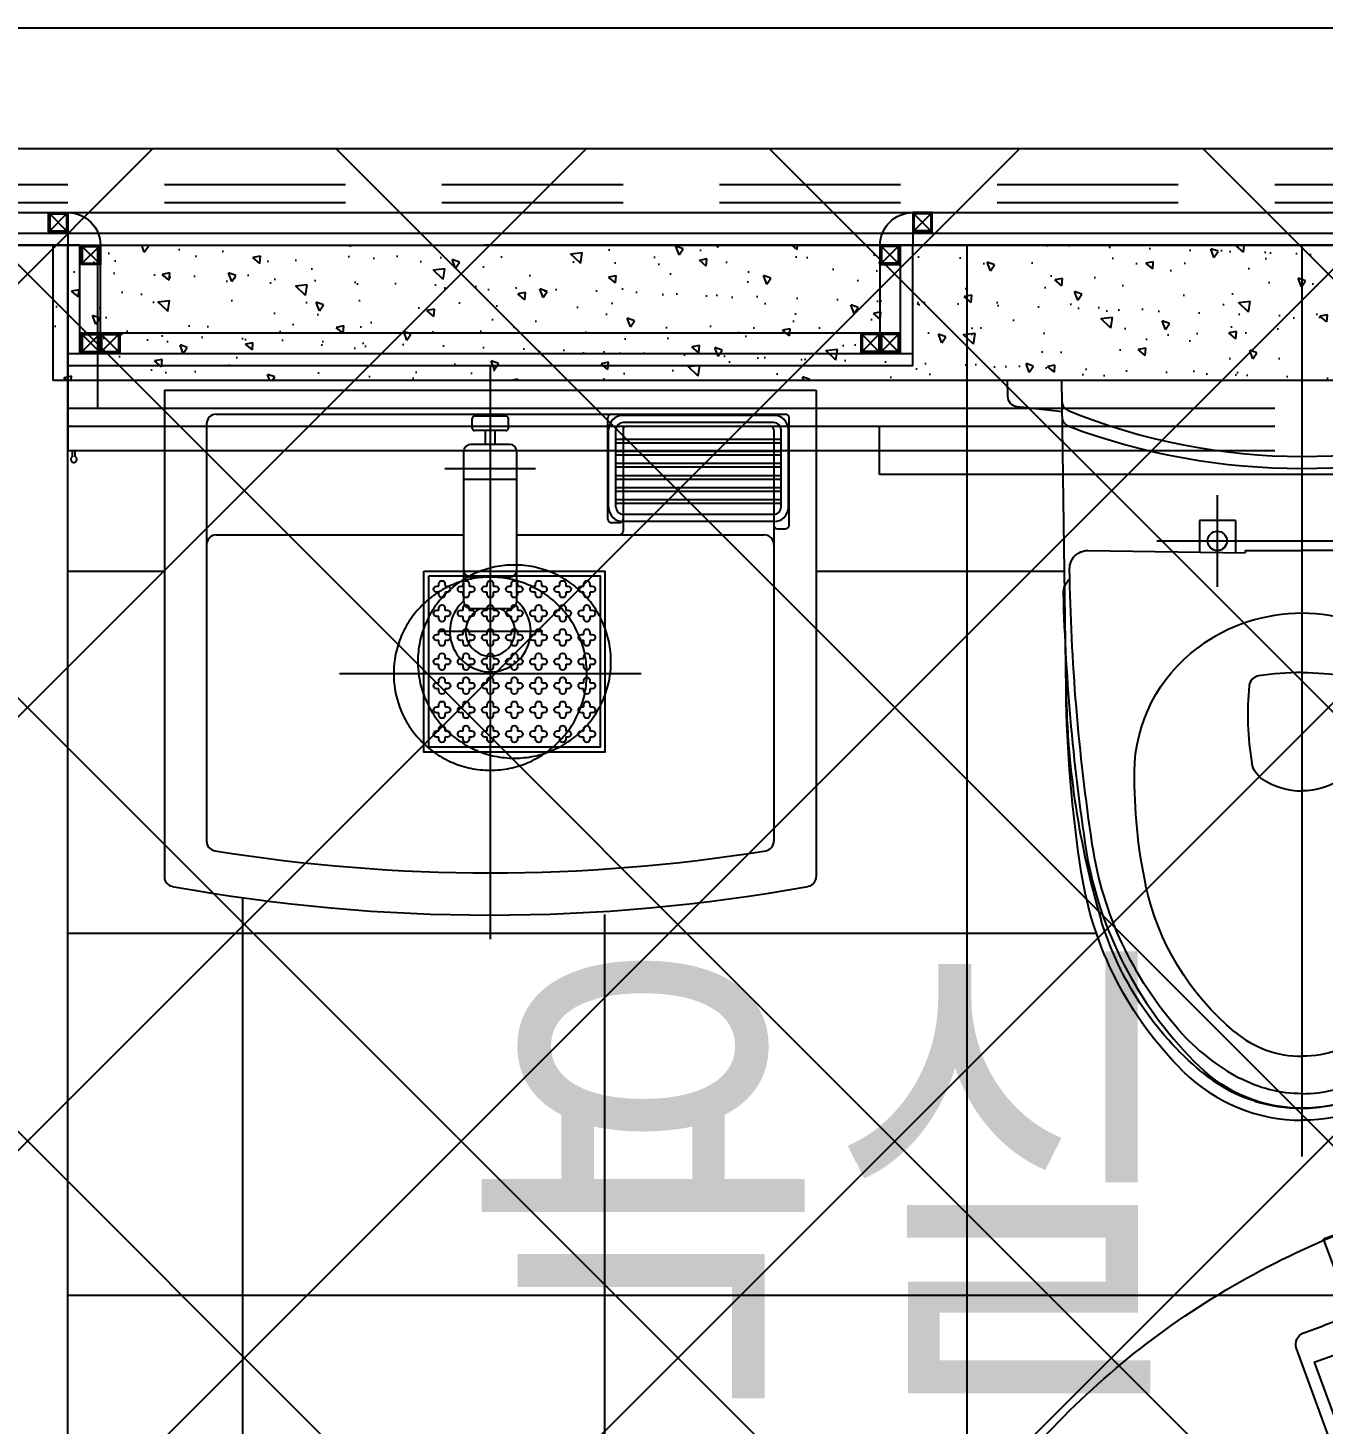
# Model space of a CAD drawing. Header units: millimetres. Extents: x 840000 to 1054178, y 0 to 59400.
# Drawn here: x 893404 to 894477, y 33514 to 34671 of the extents above; entities that cross this region are included whole.
import ezdxf
from ezdxf.enums import TextEntityAlignment as Align
from ezdxf.lldxf.tags import DXFTag
from ezdxf.xclip import XClip

# ---------------------------------------------------------------- set-up
doc = ezdxf.new("R2010")
doc.units = ezdxf.units.MM
doc.header["$LTSCALE"] = 100
doc.header["$XCLIPFRAME"] = 0
for name, pattern in [('X - 단위세대 확장형$0$CEN', [62, 60, -1, 0, -1]), ('X - 단위세대 확장형$0$HID', [1.5, 1, -0.5]), ('X - 단위세대 확장형$0$HIDDEN2', [4.7625, 3.175, -1.5875]), ('X - 단위세대 확장형$0$X-55$0$CEN', [65, 60, -2, 1, -2]), ('X - 단위세대 확장형$0$X-55$0$CENTER', [50.8, 31.75, -6.35, 6.35, -6.35]), ('X - 단위세대 확장형$0$X-55$0$HIDDEN2', [4.7625, 3.175, -1.5875]), ('X - 단위세대 확장형$0$X-84$0$CEN', [65, 60, -2, 1, -2]), ('X - 단위세대 확장형$0$X-84$0$HID', [2.3, 1.5, -0.8])]:
    doc.linetypes.add(name, pattern=pattern)
for name, color, linetype in [('AA-XXXX-TEXT', 3, 'Continuous'), ('SYM', 7, 'Continuous'), ('X - 단위세대 확장형$0$0 TILE LINE & HATCH', 8, 'Continuous'), ('X - 단위세대 확장형$0$A-Drain', 8, 'Continuous'), ('X - 단위세대 확장형$0$A-ETC', 7, 'Continuous'), ('X - 단위세대 확장형$0$A-FIN', 8, 'Continuous'), ('X - 단위세대 확장형$0$A-HAT', 253, 'Continuous'), ('X - 단위세대 확장형$0$A-TILE', 253, 'Continuous'), ('X - 단위세대 확장형$0$AA-SSXM-STRS', 4, 'Continuous'), ('X - 단위세대 확장형$0$AA-WAXM-CONC', 2, 'Continuous'), ('X - 단위세대 확장형$0$AA-XXXX-CNTL', 1, 'X - 단위세대 확장형$0$CEN'), ('X - 단위세대 확장형$0$AA-XXXX-PAT1', 9, 'Continuous'), ('X - 단위세대 확장형$0$iP-FUR-BATH', 124, 'Continuous'), ('X - 단위세대 확장형$0$S-ELE', 4, 'Continuous'), ('X - 단위세대 확장형$0$S-HAT', 19, 'Continuous'), ('X - 단위세대 확장형$0$TILE LINE & HATCH', 252, 'Continuous'), ('X - 단위세대 확장형$0$TOIL', 4, 'Continuous'), ('X - 단위세대 확장형$0$UBR WALL', 4, 'Continuous'), ('X - 단위세대 확장형$0$UBR-TILE LINE & HATCH', 252, 'Continuous'), ('X - 단위세대 확장형$0$UBR내부자재', 6, 'Continuous'), ('X - 단위세대 확장형$0$X-55$0$AA-XXXX-PAT2', 1, 'Continuous')]:
    doc.layers.add(name, color=color, linetype=linetype)
doc.layers.add('X - 단위세대 확장형$0$A-door', color=4, linetype='Continuous', lineweight=25)
doc.layers.add('X - 단위세대 확장형$0$A-MC', color=171, linetype='Continuous', plot=False)
doc.styles.add('HAUD01', font='Dotum.ttf')
tags = doc.linetypes.add('X - 단위세대 확장형$0$X-55$0$DASHDOT', pattern=[70, 31, -13, 13, -13]).pattern_tags.tags
tags[10:11] = [DXFTag(74, 4), DXFTag(75, 0), DXFTag(340, '0'), DXFTag(46, 0.0), DXFTag(50, 0.0), DXFTag(44, 0.0), DXFTag(45, 0.0)]
tags[8:9] = [DXFTag(74, 4), DXFTag(75, 0), DXFTag(340, '0'), DXFTag(46, 0.0), DXFTag(50, 0.0), DXFTag(44, 0.0), DXFTag(45, 0.0)]
tags[6:7] = [DXFTag(74, 4), DXFTag(75, 0), DXFTag(340, '0'), DXFTag(46, 0.0), DXFTag(50, 0.0), DXFTag(44, 0.0), DXFTag(45, 0.0)]
tags[4:5] = [DXFTag(74, 4), DXFTag(75, 0), DXFTag(340, '0'), DXFTag(46, 0.0), DXFTag(50, 0.0), DXFTag(44, 0.0), DXFTag(45, 0.0)]

# ---------------------------------------------------------------- blocks, each defined once
blk = doc.blocks.new('X - 단위세대 확장형$0$X-55$0$A$C226A4EFB')
at = {"layer": 'X - 단위세대 확장형$0$X-55$0$AA-XXXX-PAT2', "ltscale": 5}
h = blk.add_hatch(dxfattribs=at)
h.set_pattern_fill('AR-CONC', color=256, scale=0.1, angle=90)
h.set_pattern_definition([(140, (-25606.683, 638.014), (1.5939086, 18.218467), [1.905, -20.955]), (85, (-25606.683, 638.014), (-19.105685, -3.524342), [1.524, -16.764058]), (190.451445, (-25606.55, 639.533), (-17.511775, 14.694125), [1.619001, -17.809024]), (136.1842, (-25611.763, 638.014), (4.204233, 27.107904), [2.8575, -31.4325]), (186.63556, (-25611.413, 640.273), (-24.742612, 23.740413), [2.428502, -26.71356]), (81.18415, (-25611.763, 638.014), (-24.742612, 23.740413), [2.285997, -25.145973]), (111, (-25610.493, 640.554), (10.22652, 15.161439), [1.905, -20.955]), (56, (-25610.493, 640.554), (-18.418797, 6.180203), [1.524, -16.764]), (161.451445, (-25609.64, 641.818), (-8.192277, 21.341642), [1.619001, -17.808994]), (127.5, (-25606.683, 638.0145), (-8.4555039, 0.3088603), [0, -16.5608, 0, -17.018, 0, -16.8275]), (97.5, (-25606.683, 638.0145), (-10.0180575, 6.6819663), [0, -9.7028, 0, -16.1798, 0, -6.4135]), (57.5, (-25606.683, 632.35), (0.5728744, 13.5590595), [0, -6.35, 0, -19.812, 0, -26.289]), (47.5, (-25606.683, 629.81), (-2.542649, 14.812918), [0, -8.255, 0, -13.1572, 0, -18.669])])
h.paths.add_polyline_path([(730.9, 1370.6), (690.9, 1370.8), (690.9, 680.8), (730.9, 680.6)])
at = {"layer": 'X - 단위세대 확장형$0$A-door'}
for p, q in [((690.9, 1372.7), (690.9, 1400.7)), ((690.9, 1400.7), (701.9, 1400.7)), ((701.9, 1400.7), (701.9, 1382.7)), ((730.9, 1400.7), (741.9, 1400.7)), ((730.9, 1384.7), (730.9, 1400.7)), ((741.9, 1400.7), (741.9, 1372.7)), ((809.9, 1372.7), (809.9, 1400.7)), ((809.9, 1400.7), (820.9, 1400.7)), ((820.9, 1400.7), (820.9, 1365.2)), ((701.9, 1382.7), (728.9, 1382.7)), ((690.9, 1372.7), (690.9, 678.7)), ((728.9, 1370.7), (692.9, 1370.7)), ((730.9, 1359.2), (730.9, 1368.7)), ((743.9, 1370.7), (807.9, 1370.7)), ((820.9, 1365.6), (820.9, 686.3)), ((730.9, 1364), (730.9, 687.5)), ((800.9, 1358.7), (731.4, 1358.7)), ((818, 1361.7), (800.9, 1358.7)), ((132.1, 971.8), (126.1, 955.6)), ((228, 947.3), (144.9, 977.8)), ((156.4, 963.1), (150.4, 946.7)), ((156.4, 963.1), (224.6, 938)), ((54, 955.3), (41.8, 922.1)), ((698.2, 716.9), (54, 955.3)), ((120.1, 939.3), (126.1, 955.6)), ((144.4, 930.4), (150.4, 946.7)), ((224.6, 938), (228, 947.3)), ((686, 683.7), (41.8, 922.1)), ((96.6, 875.1), (102.6, 891.7)), ((120.8, 866.2), (126.9, 882.8)), ((96.6, 875.1), (90.5, 858.6)), ((120.8, 866.2), (115.3, 851.2)), ((180.1, 816.9), (97, 847.4)), ((115.3, 851.2), (183.5, 826.1)), ((183.5, 826.1), (180.1, 816.9)), ((686, 683.7), (698.2, 716.9)), ((730.9, 692.2), (730.9, 682.7)), ((800.9, 692.7), (731.4, 692.7)), ((818, 689.7), (800.9, 692.7)), ((820.9, 650.7), (820.9, 686.3)), ((690.9, 678.7), (690.9, 650.7)), ((741.9, 650.7), (741.9, 678.7)), ((743.9, 680.7), (807.9, 680.7)), ((809.9, 678.7), (809.9, 650.7)), ((701.9, 650.7), (701.9, 666.7)), ((701.9, 661.7), (701.9, 650.7)), ((703.9, 668.7), (728.9, 668.7)), ((730.9, 666.7), (730.9, 650.7)), ((690.9, 650.7), (701.9, 650.7)), ((730.9, 650.7), (741.9, 650.7)), ((809.9, 650.7), (820.9, 650.7))]:
    blk.add_line(p, q, dxfattribs=at)
for points in [[(106.9, 935.9), (107.9, 938.5, -0.414214), (114.3, 941.4), (132.3, 934.8), (150.2, 928.2, -0.414214), (153.2, 921.8), (152.2, 919.2)], [(140, 886), (139.6, 884.8, -0.363045), (132.7, 880.6), (114.8, 887.2), (96.8, 893.8, -0.363045), (94.3, 901.5), (94.7, 902.6)]]:
    blk.add_lwpolyline(points, format="xyb", dxfattribs=at)
blk.add_lwpolyline([(692.9, 680.7), (728.9, 680.7)], dxfattribs=at)
blk.add_circle((686, 683.7), 5.03, dxfattribs=at)
for centre, radius, start, end in [((703.9, 1384.7), 2, 180, 270), ((728.9, 1384.7), 2, 270, 0), ((692.9, 1372.7), 2, 180, 270), ((728.9, 1368.7), 2, 0, 90), ((743.9, 1372.7), 2, 180, 270), ((807.9, 1372.7), 2, 270, 0), ((817.4, 1365.2), 3.5, 280, 0), ((731.4, 1359.2), 0.5, 180, 270), ((141.5, 968.4), 10, 69.8225, 159.8225), ((100.5, 856.8), 10, 159.8225, 249.8225), ((728.9, 682.7), 2, 270, 0), ((731.4, 692.2), 0.5, 90, 180), ((817.4, 686.3), 3.5, 0, 80), ((692.9, 678.7), 2, 90, 180), ((743.9, 678.7), 2, 90, 180), ((807.9, 678.7), 2, 0, 90), ((703.9, 666.7), 2, 90, 180), ((728.9, 666.7), 2, 0, 90)]:
    blk.add_arc(centre, radius, start, end, dxfattribs=at)
at = {"layer": 'X - 단위세대 확장형$0$A-door', "color": 1, "linetype": 'X - 단위세대 확장형$0$X-55$0$CENTER', "ltscale": 4}
blk.add_arc((685.4, 685.4), 685.4, 89.532, 159.8115, dxfattribs=at)
blk = doc.blocks.new('X - 단위세대 확장형$0$A$C49536B45')
at = {"layer": 'X - 단위세대 확장형$0$A-Drain', "color": 252, "linetype": 'X - 단위세대 확장형$0$X-55$0$HIDDEN2', "ltscale": 10}
for p, q in [((0, 125), (0, -125)), ((-125, 0), (125, 0))]:
    blk.add_line(p, q, dxfattribs=at)
blk.add_circle((0, 0), 80, dxfattribs=at)
blk = doc.blocks.new('X - 단위세대 확장형$0$X-55$0$L-206D')
at = {"layer": 'X - 단위세대 확장형$0$TOIL', "color": 1, "linetype": 'X - 단위세대 확장형$0$X-55$0$DASHDOT'}
for p, q in [((5314.4, 17756), (5314.4, 17281)), ((5276.9, 17671), (5351.9, 17671)), ((5357.9, 17536), (5270.9, 17536))]:
    blk.add_line(p, q, dxfattribs=at)
at = {"layer": 'X - 단위세대 확장형$0$TOIL', "linetype": 'Continuous'}
for p, q in [((5044.4, 17736), (5044.4, 17332.7)), ((5044.4, 17736), (5584.4, 17736)), ((5584.4, 17736), (5584.4, 17332.7)), ((5087.4, 17716), (5558.9, 17716)), ((5327.4, 17714.4), (5301.4, 17714.4)), ((5411.9, 17629), (5411.9, 17713)), ((5549.4, 17715), (5424.4, 17715)), ((5561.9, 17624), (5561.9, 17713)), ((5079.4, 17708), (5079.4, 17608)), ((5327.4, 17702.4), (5301.4, 17702.4)), ((5310.4, 17691), (5310.4, 17702.4)), ((5318.4, 17691), (5318.4, 17702.4)), ((5412.4, 17639), (5412.4, 17703)), ((5418.4, 17639), (5418.4, 17703)), ((5549.4, 17709), (5424.4, 17709)), ((5424.4, 17703), (5424.4, 17619)), ((5427.4, 17706), (5546.4, 17706)), ((5549.4, 17703), (5549.4, 17608)), ((5555.4, 17639), (5555.4, 17703)), ((5561.4, 17639), (5561.4, 17703)), ((5330.4, 17691), (5298.4, 17691)), ((5292.4, 17587), (5292.4, 17685)), ((5336.4, 17587), (5336.4, 17685)), ((5336.4, 17661.8), (5292.4, 17661.8)), ((5549.4, 17633), (5424.4, 17633)), ((5421.4, 17626), (5414.9, 17626)), ((5549.4, 17627), (5424.4, 17627)), ((5552.4, 17621), (5558.9, 17621)), ((5079.4, 17608), (5079.4, 17362.2)), ((5087.4, 17616), (5292.4, 17616)), ((5336.4, 17616), (5541.4, 17616)), ((5549.4, 17608), (5549.4, 17362.2)), ((5292.4, 17560.8), (5292.4, 17587)), ((5336.4, 17560.8), (5336.4, 17587)), ((5330.4, 17581), (5298.4, 17581)), ((5330.4, 17554.8), (5298.4, 17554.8))]:
    blk.add_line(p, q, dxfattribs=at)
at = {"layer": 'X - 단위세대 확장형$0$TOIL', "color": 130, "linetype": 'Continuous'}
for p, q in [((5555.4, 17695), (5418.4, 17695)), ((5555.4, 17692), (5418.4, 17692)), ((5555.4, 17685), (5418.4, 17685)), ((5555.4, 17682), (5418.4, 17682)), ((5555.4, 17675), (5418.4, 17675)), ((5555.4, 17672), (5418.4, 17672)), ((5555.4, 17665), (5418.4, 17665)), ((5555.4, 17662), (5418.4, 17662)), ((5555.4, 17655), (5418.4, 17655)), ((5555.4, 17652), (5418.4, 17652)), ((5555.4, 17645), (5418.4, 17645)), ((5555.4, 17642), (5418.4, 17642))]:
    blk.add_line(p, q, dxfattribs=at)
at = {"layer": 'X - 단위세대 확장형$0$TOIL', "linetype": 'Continuous'}
for centre, radius, start, end in [((5087.4, 17708), 8, 90, 180), ((5301.4, 17712.4), 2, 90, 180), ((5327.4, 17712.4), 2, 0, 90), ((5414.9, 17713), 3, 90, 180), ((5424.4, 17703), 12, 90, 180), ((5549.4, 17703), 12, 0, 90), ((5558.9, 17713), 3, 0, 90), ((5301.4, 17704.4), 2, 180, 270), ((5327.4, 17704.4), 2, 270, 0), ((5424.4, 17703), 6, 90, 180), ((5427.4, 17703), 3, 90, 179.998), ((5546.4, 17703), 3, 0, 90), ((5549.4, 17703), 6, 0, 90), ((5298.4, 17685), 6, 90, 180), ((5330.4, 17685), 6, 0, 90), ((5414.9, 17629), 3, 180.002, 270), ((5424.4, 17639), 12, 180, 270), ((5424.4, 17639), 6, 180, 270), ((5421.4, 17629), 3, 270, 0), ((5549.4, 17639), 6, 270, 0), ((5549.4, 17639), 12, 270, 0), ((5421.4, 17619), 3, 270, 0), ((5552.4, 17624), 3, 180, 270), ((5558.9, 17624), 3, 270, 0), ((5087.4, 17608), 8, 90, 180), ((5541.4, 17608), 8, 0, 90), ((5298.4, 17587), 6, 180, 270), ((5330.4, 17587), 6, 270, 0), ((5314.4, 17536), 33.5, 131.0499, 48.95), ((5298.4, 17560.8), 6, 180, 270), ((5330.4, 17560.8), 6, 270, 0), ((5314.4, 17536), 20.5, 113.7896, 66.2104), ((5087.4, 17362.2), 8, 180, 260.85), ((5541.4, 17362.2), 8, 279.15, 0), ((5314.4, 18771.5), 1435.5, 260.85, 279.15), ((5052.4, 17332.7), 8, 180, 259.68), ((5576.4, 17332.7), 8, 280.32, 0), ((5314.4, 18771.5), 1470.5, 259.68, 280.32)]:
    blk.add_arc(centre, radius, start, end, dxfattribs=at)
for points in [[(5299.4, 17704.4), (5299.4, 17708.4), (5299.4, 17712.4)], [(5329.4, 17704.4), (5329.4, 17708.4), (5329.4, 17712.4)]]:
    blk.add_open_spline(points, degree=2, dxfattribs=at)
at = {"xscale": -1}
blk.add_blockref('X - 단위세대 확장형$0$A$C49536B45', (5314.4, 17501), dxfattribs=at)
blk = doc.blocks.new('X - 단위세대 확장형$0$X-55$0$계림_C-482-T')
at = {"layer": 'X - 단위세대 확장형$0$TOIL', "linetype": 'Continuous'}
for p, q in [((368.6, 195.5), (28.1, 200)), ((20, -192), (20, 192)), ((253, 177.3), (255, 47)), ((228, 85), (228, 55)), ((228, 85), (254.4, 85)), ((228, 55), (254.9, 55)), ((253, 47), (255, 47)), ((253, 47), (253, 0)), ((253, -47), (253, 0)), ((228, -55), (228, -85)), ((228, -55), (254.9, -55)), ((253, -47), (255, -47)), ((253, -177.3), (255, -47)), ((228, -85), (254.4, -85)), ((0, -214), (0, -146.3)), ((4, -150), (0, -150)), ((0, -210), (0, -150)), ((18, -164), (18, -196)), ((20, -169.7), (18, -169.7)), ((20, -190.2), (18, -190.2)), ((368.6, -195.5), (28.1, -200)), ((82, -199.3), (87, -236.3)), ((138, -198.5), (134, -235.7)), ((4, -210), (0, -210)), ((125.1, -243.7), (96.1, -244.1))]:
    blk.add_line(p, q, dxfattribs=at)
at = {"layer": 'X - 단위세대 확장형$0$TOIL', "color": 1, "linetype": 'X - 단위세대 확장형$0$X-55$0$CEN'}
for p, q in [((245, -120.2), (245, 119.8)), ((207, 69.8), (283, 69.8)), ((0, 0), (755, 0)), ((207, -70.2), (283, -70.2)), ((-30, -180), (50, -180))]:
    blk.add_line(p, q, dxfattribs=at)
at = {"layer": 'X - 단위세대 확장형$0$TOIL', "color": 8, "flags": 128}
for points in [[(368.6, 195.5, -0.069276), (559.4, 166.3)], [(508.6, 177.5, -0.153281), (680.3, 85.2)], [(559.4, 166.3, -0.146734), (684.9, 83.2)], [(436.1, 138.9, -0.057005), (529.9, 129.6)], [(529.9, 129.6, -0.167296), (651.9, 55.7)], [(684.9, 83.2, -0.175371), (715, 0)], [(651.9, 55.7, -0.175371), (672, 0)], [(354.1, 0, -0.037774), (356.9, 36.1)], [(354.1, 0, -0.037774), (356.9, 36.1)], [(356.9, 36.1, -0.340717), (364.8, 43.7)], [(364.8, 43.7, -0.070312), (429.2, 41.5)], [(442.4, 32.7, -0.145176), (452.1, 0)], [(442.4, 32.7, -0.145176), (452.1, 0)], [(715, 0, -0.195798), (680.3, -85.2)], [(442.4, -32.7, -0.207813), (429.2, -41.5)], [(651.9, -55.7, -0.167296), (529.9, -129.6)], [(436.1, -138.9, -0.233552), (333.6, -86.4)], [(684.9, -83.2, -0.146734), (559.4, -166.3)], [(508.6, -177.5, -0.032318), (288.4, -197.6)]]:
    blk.add_lwpolyline(points, format="xyb", dxfattribs=at)
at = {"layer": 'X - 단위세대 확장형$0$TOIL', "linetype": 'Continuous', "flags": 128}
for points in [[(650.4, 101.9, -0.089429), (690, 51.8)], [(684.5, 98.4, -0.197475), (725, 0)], [(703, 0, -0.12324), (690, -51.8)], [(650.4, -101.9, -0.144538), (496.5, -173.7)], [(684.5, -98.4, -0.160769), (519.2, -182.9)], [(4, -150, -0.414214), (18, -164)], [(268.2, -192.5, -0.418484), (253, -177.5)], [(496.5, -173.7, -0.033715), (268.2, -192.5)], [(519.2, -182.9, -0.034955), (368.6, -195.5)], [(150.1, -193.3, -0.309301), (142.7, -198.5)], [(288.4, -197.6, -0.225843), (276.6, -192.4)], [(134, -235.7, -0.379025), (125.1, -243.7)]]:
    blk.add_lwpolyline(points, format="xyb", dxfattribs=at)
at = {"layer": 'X - 단위세대 확장형$0$TOIL', "flags": 128}
blk.add_lwpolyline([(137, -193.7, -0.301225), (129.7, -198.6)], format="xyb", dxfattribs=at)
at = {"layer": 'X - 단위세대 확장형$0$TOIL', "linetype": 'Continuous'}
for centre in [(245, 69.8), (245, -70.2)]:
    blk.add_circle(centre, 8, dxfattribs=at)
for centre, radius, start, end in [((28, 192), 8, 90, 180), ((142.6, 190.5), 8, 20.4909, 89.2385), ((288, 182.6), 15, 88.4964, 139.4017), ((-367.1, 0), 552.1, 339.5091, 20.4909), ((268, 177.5), 15, 89.1659, 180), ((243.5, -1507.3), 1700, 81.4419, 89.1659), ((354.2, -884.5), 1080, 81.2159, 89.2985), ((451.8, -122.9), 300, 48.5441, 81.4419), ((473.9, -109.8), 296.2, 44.6829, 81.2159), ((593, 0), 110, 0, 28.1029), ((585, 0), 140, 315.3171, 0), ((531.3, 33), 180, 311.4559, 331.8971), ((4, -196), 14, 270, 360), ((28, -192), 8, 180, 270.7615), ((95.9, -235.1), 9, 187.7283, 270.76)]:
    blk.add_arc(centre, radius, start, end, dxfattribs=at)
at = {"layer": 'X - 단위세대 확장형$0$TOIL'}
for centre, radius, start, end in [((129.6, 190.6), 8, 22.1841, 89.2385), ((-337.9, 0), 512.9, 337.8159, 22.1841)]:
    blk.add_arc(centre, radius, start, end, dxfattribs=at)
at = {"layer": 'X - 단위세대 확장형$0$TOIL', "color": 8}
for centre, radius, start, end in [((243.5, -1513.8), 1712, 81.0921, 88.4964), ((438, 8.9), 130, 90.8275, 143.411), ((450, 0), 145, 143.411, 216.589), ((593, 0), 122, 0, 44.3131), ((425.7, 21.8), 20, 33.0409, 79.9998), ((587, -1), 128, 342.6326, 18.0424), ((392.1, 0), 60, 326.9591, 0.0001), ((585, 0), 87, 320.2125, 0), ((585, 0), 130, 320.2125, 0), ((594.1, 0), 240, 180, 188.653), ((365.8, -34.8), 9, 188.653, 263.9124), ((389.2, 185), 230, 263.9124, 280.0002), ((447.4, 142.1), 325.5, 280.8287, 315.6869), ((442.1, 276), 415, 269.1725, 282.2229), ((359.3, 504.5), 700, 270.7618, 286.6131)]:
    blk.add_arc(centre, radius, start, end, dxfattribs=at)
blk = doc.blocks.new('X - 단위세대 확장형$0$A$Ca2bdc012')
at = {"layer": 'X - 단위세대 확장형$0$iP-FUR-BATH'}
h = blk.add_hatch(dxfattribs=at)
h.set_pattern_fill('AR-CONC', color=8, scale=10, angle=90.0107)
h.set_pattern_definition([(140.010725, (144533.43, -40894.27), (6.261787, 71.727192), [7.5, -82.5]), (85.010725, (144533.43, -40894.27), (-75.216615, -13.889213), [6, -66]), (190.46217, (144533.95, -40888.294), (-68.954827, 57.83798), [6.37402, -70.11421]), (136.194925, (144513.43, -40894.275), (16.53195, 106.72723), [11.25, -123.75]), (186.64636, (144514.81, -40885.38), (-97.429354, 93.44796), [9.561034, -105.171376]), (81.19489, (144513.43, -40894.28), (-97.42935, 93.44796), [9, -99]), (111.010725, (144518.43, -40884.275), (40.250715, 59.69824), [7.5, -82.5]), (56.010725, (144518.43, -40884.275), (-72.519558, 24.31796), [6, -66]), (161.46217, (144521.78, -40879.3), (-32.268842, 84.0162), [6.37402, -70.11421]), (127.510725, (144533.43, -40894.272), (-33.2896124, 1.2097543), [0, -65.2, 0, -67, 0, -66.25]), (97.510725, (144533.43, -40894.27), (-39.446095, 26.2995706), [0, -38.2, 0, -63.7, 0, -25.25]), (57.510725, (144533.435, -40916.572), (2.245495, 53.382665), [0, -25, 0, -78, 0, -103.5]), (47.510725, (144533.437, -40926.57), (-10.021414, 58.316742), [0, -32.5, 0, -51.8, 0, -73.5])])
h.paths.add_polyline_path([(1357, 0), (1357, 112), (0, 112), (0, 0)])
at = {"layer": 'X - 단위세대 확장형$0$UBR WALL'}
blk.add_lwpolyline([(0, 0), (0, 112), (1357, 112), (1357, 0)], close=True, dxfattribs=at)
blk = doc.blocks.new('X - 단위세대 확장형$0$A$Ce1c72916')
at = {"layer": 'X - 단위세대 확장형$0$0 TILE LINE & HATCH'}
for p, q in [((126, 731), (126, 717)), ((26, 704), (26, 690)), ((99, 704), (99, 690)), ((26, 688), (26, 674)), ((26, 44), (26, 58)), ((26, 28), (26, 42)), ((99, 28), (99, 42)), ((126, 1), (126, 15))]:
    blk.add_line(p, q, dxfattribs=at)
at = {"layer": 'X - 단위세대 확장형$0$0 TILE LINE & HATCH', "elevation": 0}
for points in [[(127, 716), (111, 716), (111, 732), (127, 732)], [(27, 689), (11, 689), (11, 705), (27, 705)], [(100, 689), (84, 689), (84, 705), (100, 705)], [(27, 673), (11, 673), (11, 689), (27, 689)], [(27, 59), (11, 59), (11, 43), (27, 43)], [(27, 43), (11, 43), (11, 27), (27, 27)], [(100, 43), (84, 43), (84, 27), (100, 27)], [(127, 16), (111, 16), (111, 0), (127, 0)]]:
    blk.add_lwpolyline(points, close=True, dxfattribs=at)
for points in [[(112, 731), (112, 717), (126, 731), (112, 731), (126, 717), (112, 717)], [(0, 716), (0, 16)], [(0, 716), (100, 716)], [(10, 716), (10, 16)], [(10, 706), (100, 706)], [(127, 716), (100, 716), (100, 689)], [(100, 706), (100, 716)], [(12, 704), (12, 690), (26, 704), (12, 704), (26, 690), (12, 690)], [(85, 704), (85, 690), (99, 704), (85, 704), (99, 690), (85, 690)], [(12, 688), (12, 674), (26, 688), (12, 688), (26, 674), (12, 674)], [(27, 689), (27, 29.5)], [(27, 689), (100, 689)], [(12, 44), (12, 58), (26, 44), (12, 44), (26, 58), (12, 58)], [(12, 28), (12, 42), (26, 28), (12, 28), (26, 42), (12, 42)], [(27, 43), (100, 43)], [(85, 28), (85, 42), (99, 28), (85, 28), (99, 42), (85, 42)], [(127, 16), (100, 16), (100, 43)], [(10, 26), (100, 26)], [(100, 26), (100, 16)], [(0, 16), (100, 16)], [(112, 1), (112, 15), (126, 1), (112, 1), (126, 15), (112, 15)]]:
    blk.add_lwpolyline(points, dxfattribs=at)
at = {"layer": 'X - 단위세대 확장형$0$0 TILE LINE & HATCH'}
for centre, start, end in [((100, 716), 270, 0), ((100, 16), 0, 90)]:
    blk.add_arc(centre, 27, start, end, dxfattribs=at)
blk = doc.blocks.new('X - 단위세대 확장형$0$A$C702334c2')
at = {"layer": 'X - 단위세대 확장형$0$UBR내부자재', "color": 8, "linetype": 'X - 단위세대 확장형$0$HID', "ltscale": 10}
for points in [[(0, 50), (1345, 50), (1345, 200), (0, 200), (0, 50)], [(25, 65), (25, 200)], [(1320, 65), (1320, 200)], [(0, 65), (0, 30), (1345, 30), (1345, 10), (672.5, 10), (672.5, 50)], [(0, 65), (1345, 65)], [(4, 24.8), (4, 30)], [(6, 24.8), (6, 30)], [(1339, 4.8), (1339, 10)], [(1341, 4.8), (1341, 10)]]:
    blk.add_lwpolyline(points, dxfattribs=at)
for centre in [(5, 22.5), (1340, 2.5)]:
    blk.add_arc(centre, 2.5, 113.5782, 66.4218, dxfattribs=at)
blk = doc.blocks.new('X - 단위세대 확장형$0$육가')
at = {"layer": 'X - 단위세대 확장형$0$AA-XXXX-PAT1'}
for points in [[(858.3, 222.5), (1008.3, 222.5), (1008.3, 372.5), (858.3, 372.5)], [(862.3, 226.5), (1004.3, 226.5), (1004.3, 368.5), (862.3, 368.5)]]:
    blk.add_lwpolyline(points, close=True, dxfattribs=at)
for points in [[(868.8, 355), (870.3, 355, -0.414214), (870.8, 354.5), (870.8, 353, 1), (875.8, 353), (875.8, 354.5, -0.414214), (876.3, 355), (877.8, 355, 1), (877.8, 360), (876.3, 360, -0.414214), (875.8, 360.5), (875.8, 362, 1), (870.8, 362), (870.8, 360.5, -0.414214), (870.3, 360), (868.8, 360, 1)], [(888.8, 355), (890.3, 355, -0.414214), (890.8, 354.5), (890.8, 353, 1), (895.8, 353), (895.8, 354.5, -0.414214), (896.3, 355), (897.8, 355, 1), (897.8, 360), (896.3, 360, -0.414214), (895.8, 360.5), (895.8, 362, 1), (890.8, 362), (890.8, 360.5, -0.414214), (890.3, 360), (888.8, 360, 1)], [(908.8, 355), (910.3, 355, -0.414214), (910.8, 354.5), (910.8, 353, 1), (915.8, 353), (915.8, 354.5, -0.414214), (916.3, 355), (917.8, 355, 1), (917.8, 360), (916.3, 360, -0.414214), (915.8, 360.5), (915.8, 362, 1), (910.8, 362), (910.8, 360.5, -0.414214), (910.3, 360), (908.8, 360, 1)], [(928.8, 355), (930.3, 355, -0.414214), (930.8, 354.5), (930.8, 353, 1), (935.8, 353), (935.8, 354.5, -0.414214), (936.3, 355), (937.8, 355, 1), (937.8, 360), (936.3, 360, -0.414214), (935.8, 360.5), (935.8, 362, 1), (930.8, 362), (930.8, 360.5, -0.414214), (930.3, 360), (928.8, 360, 1)], [(948.8, 355), (950.3, 355, -0.414214), (950.8, 354.5), (950.8, 353, 1), (955.8, 353), (955.8, 354.5, -0.414214), (956.3, 355), (957.8, 355, 1), (957.8, 360), (956.3, 360, -0.414214), (955.8, 360.5), (955.8, 362, 1), (950.8, 362), (950.8, 360.5, -0.414214), (950.3, 360), (948.8, 360, 1)], [(968.8, 355), (970.3, 355, -0.414214), (970.8, 354.5), (970.8, 353, 1), (975.8, 353), (975.8, 354.5, -0.414214), (976.3, 355), (977.8, 355, 1), (977.8, 360), (976.3, 360, -0.414214), (975.8, 360.5), (975.8, 362, 1), (970.8, 362), (970.8, 360.5, -0.414214), (970.3, 360), (968.8, 360, 1)], [(988.8, 355), (990.3, 355, -0.414214), (990.8, 354.5), (990.8, 353, 1), (995.8, 353), (995.8, 354.5, -0.414214), (996.3, 355), (997.8, 355, 1), (997.8, 360), (996.3, 360, -0.414214), (995.8, 360.5), (995.8, 362, 1), (990.8, 362), (990.8, 360.5, -0.414214), (990.3, 360), (988.8, 360, 1)], [(868.8, 335), (870.3, 335, -0.414214), (870.8, 334.5), (870.8, 333, 1), (875.8, 333), (875.8, 334.5, -0.414214), (876.3, 335), (877.8, 335, 1), (877.8, 340), (876.3, 340, -0.414214), (875.8, 340.5), (875.8, 342, 1), (870.8, 342), (870.8, 340.5, -0.414214), (870.3, 340), (868.8, 340, 1)], [(888.8, 335), (890.3, 335, -0.414214), (890.8, 334.5), (890.8, 333, 1), (895.8, 333), (895.8, 334.5, -0.414214), (896.3, 335), (897.8, 335, 1), (897.8, 340), (896.3, 340, -0.414214), (895.8, 340.5), (895.8, 342, 1), (890.8, 342), (890.8, 340.5, -0.414214), (890.3, 340), (888.8, 340, 1)], [(908.8, 335), (910.3, 335, -0.414214), (910.8, 334.5), (910.8, 333, 1), (915.8, 333), (915.8, 334.5, -0.414214), (916.3, 335), (917.8, 335, 1), (917.8, 340), (916.3, 340, -0.414214), (915.8, 340.5), (915.8, 342, 1), (910.8, 342), (910.8, 340.5, -0.414214), (910.3, 340), (908.8, 340, 1)], [(928.8, 335), (930.3, 335, -0.414214), (930.8, 334.5), (930.8, 333, 1), (935.8, 333), (935.8, 334.5, -0.414214), (936.3, 335), (937.8, 335, 1), (937.8, 340), (936.3, 340, -0.414214), (935.8, 340.5), (935.8, 342, 1), (930.8, 342), (930.8, 340.5, -0.414214), (930.3, 340), (928.8, 340, 1)], [(948.8, 335), (950.3, 335, -0.414214), (950.8, 334.5), (950.8, 333, 1), (955.8, 333), (955.8, 334.5, -0.414214), (956.3, 335), (957.8, 335, 1), (957.8, 340), (956.3, 340, -0.414214), (955.8, 340.5), (955.8, 342, 1), (950.8, 342), (950.8, 340.5, -0.414214), (950.3, 340), (948.8, 340, 1)], [(968.8, 335), (970.3, 335, -0.414214), (970.8, 334.5), (970.8, 333, 1), (975.8, 333), (975.8, 334.5, -0.414214), (976.3, 335), (977.8, 335, 1), (977.8, 340), (976.3, 340, -0.414214), (975.8, 340.5), (975.8, 342, 1), (970.8, 342), (970.8, 340.5, -0.414214), (970.3, 340), (968.8, 340, 1)], [(988.8, 335), (990.3, 335, -0.414214), (990.8, 334.5), (990.8, 333, 1), (995.8, 333), (995.8, 334.5, -0.414214), (996.3, 335), (997.8, 335, 1), (997.8, 340), (996.3, 340, -0.414214), (995.8, 340.5), (995.8, 342, 1), (990.8, 342), (990.8, 340.5, -0.414214), (990.3, 340), (988.8, 340, 1)], [(868.8, 315), (870.3, 315, -0.414214), (870.8, 314.5), (870.8, 313, 1), (875.8, 313), (875.8, 314.5, -0.414214), (876.3, 315), (877.8, 315, 1), (877.8, 320), (876.3, 320, -0.414214), (875.8, 320.5), (875.8, 322, 1), (870.8, 322), (870.8, 320.5, -0.414214), (870.3, 320), (868.8, 320, 1)], [(888.8, 315), (890.3, 315, -0.414214), (890.8, 314.5), (890.8, 313, 1), (895.8, 313), (895.8, 314.5, -0.414214), (896.3, 315), (897.8, 315, 1), (897.8, 320), (896.3, 320, -0.414214), (895.8, 320.5), (895.8, 322, 1), (890.8, 322), (890.8, 320.5, -0.414214), (890.3, 320), (888.8, 320, 1)], [(908.8, 315), (910.3, 315, -0.414214), (910.8, 314.5), (910.8, 313, 1), (915.8, 313), (915.8, 314.5, -0.414214), (916.3, 315), (917.8, 315, 1), (917.8, 320), (916.3, 320, -0.414214), (915.8, 320.5), (915.8, 322, 1), (910.8, 322), (910.8, 320.5, -0.414214), (910.3, 320), (908.8, 320, 1)], [(928.8, 315), (930.3, 315, -0.414214), (930.8, 314.5), (930.8, 313, 1), (935.8, 313), (935.8, 314.5, -0.414214), (936.3, 315), (937.8, 315, 1), (937.8, 320), (936.3, 320, -0.414214), (935.8, 320.5), (935.8, 322, 1), (930.8, 322), (930.8, 320.5, -0.414214), (930.3, 320), (928.8, 320, 1)], [(948.8, 315), (950.3, 315, -0.414214), (950.8, 314.5), (950.8, 313, 1), (955.8, 313), (955.8, 314.5, -0.414214), (956.3, 315), (957.8, 315, 1), (957.8, 320), (956.3, 320, -0.414214), (955.8, 320.5), (955.8, 322, 1), (950.8, 322), (950.8, 320.5, -0.414214), (950.3, 320), (948.8, 320, 1)], [(968.8, 315), (970.3, 315, -0.414214), (970.8, 314.5), (970.8, 313, 1), (975.8, 313), (975.8, 314.5, -0.414214), (976.3, 315), (977.8, 315, 1), (977.8, 320), (976.3, 320, -0.414214), (975.8, 320.5), (975.8, 322, 1), (970.8, 322), (970.8, 320.5, -0.414214), (970.3, 320), (968.8, 320, 1)], [(988.8, 315), (990.3, 315, -0.414214), (990.8, 314.5), (990.8, 313, 1), (995.8, 313), (995.8, 314.5, -0.414214), (996.3, 315), (997.8, 315, 1), (997.8, 320), (996.3, 320, -0.414214), (995.8, 320.5), (995.8, 322, 1), (990.8, 322), (990.8, 320.5, -0.414214), (990.3, 320), (988.8, 320, 1)], [(868.8, 295), (870.3, 295, -0.414214), (870.8, 294.5), (870.8, 293, 1), (875.8, 293), (875.8, 294.5, -0.414214), (876.3, 295), (877.8, 295, 1), (877.8, 300), (876.3, 300, -0.414214), (875.8, 300.5), (875.8, 302, 1), (870.8, 302), (870.8, 300.5, -0.414214), (870.3, 300), (868.8, 300, 1)], [(888.8, 295), (890.3, 295, -0.414214), (890.8, 294.5), (890.8, 293, 1), (895.8, 293), (895.8, 294.5, -0.414214), (896.3, 295), (897.8, 295, 1), (897.8, 300), (896.3, 300, -0.414214), (895.8, 300.5), (895.8, 302, 1), (890.8, 302), (890.8, 300.5, -0.414214), (890.3, 300), (888.8, 300, 1)], [(908.8, 295), (910.3, 295, -0.414214), (910.8, 294.5), (910.8, 293, 1), (915.8, 293), (915.8, 294.5, -0.414214), (916.3, 295), (917.8, 295, 1), (917.8, 300), (916.3, 300, -0.414214), (915.8, 300.5), (915.8, 302, 1), (910.8, 302), (910.8, 300.5, -0.414214), (910.3, 300), (908.8, 300, 1)], [(928.8, 295), (930.3, 295, -0.414214), (930.8, 294.5), (930.8, 293, 1), (935.8, 293), (935.8, 294.5, -0.414214), (936.3, 295), (937.8, 295, 1), (937.8, 300), (936.3, 300, -0.414214), (935.8, 300.5), (935.8, 302, 1), (930.8, 302), (930.8, 300.5, -0.414214), (930.3, 300), (928.8, 300, 1)], [(948.8, 295), (950.3, 295, -0.414214), (950.8, 294.5), (950.8, 293, 1), (955.8, 293), (955.8, 294.5, -0.414214), (956.3, 295), (957.8, 295, 1), (957.8, 300), (956.3, 300, -0.414214), (955.8, 300.5), (955.8, 302, 1), (950.8, 302), (950.8, 300.5, -0.414214), (950.3, 300), (948.8, 300, 1)], [(968.8, 295), (970.3, 295, -0.414214), (970.8, 294.5), (970.8, 293, 1), (975.8, 293), (975.8, 294.5, -0.414214), (976.3, 295), (977.8, 295, 1), (977.8, 300), (976.3, 300, -0.414214), (975.8, 300.5), (975.8, 302, 1), (970.8, 302), (970.8, 300.5, -0.414214), (970.3, 300), (968.8, 300, 1)], [(988.8, 295), (990.3, 295, -0.414214), (990.8, 294.5), (990.8, 293, 1), (995.8, 293), (995.8, 294.5, -0.414214), (996.3, 295), (997.8, 295, 1), (997.8, 300), (996.3, 300, -0.414214), (995.8, 300.5), (995.8, 302, 1), (990.8, 302), (990.8, 300.5, -0.414214), (990.3, 300), (988.8, 300, 1)], [(868.8, 275), (870.3, 275, -0.414214), (870.8, 274.5), (870.8, 273, 1), (875.8, 273), (875.8, 274.5, -0.414214), (876.3, 275), (877.8, 275, 1), (877.8, 280), (876.3, 280, -0.414214), (875.8, 280.5), (875.8, 282, 1), (870.8, 282), (870.8, 280.5, -0.414214), (870.3, 280), (868.8, 280, 1)], [(888.8, 275), (890.3, 275, -0.414214), (890.8, 274.5), (890.8, 273, 1), (895.8, 273), (895.8, 274.5, -0.414214), (896.3, 275), (897.8, 275, 1), (897.8, 280), (896.3, 280, -0.414214), (895.8, 280.5), (895.8, 282, 1), (890.8, 282), (890.8, 280.5, -0.414214), (890.3, 280), (888.8, 280, 1)], [(908.8, 275), (910.3, 275, -0.414214), (910.8, 274.5), (910.8, 273, 1), (915.8, 273), (915.8, 274.5, -0.414214), (916.3, 275), (917.8, 275, 1), (917.8, 280), (916.3, 280, -0.414214), (915.8, 280.5), (915.8, 282, 1), (910.8, 282), (910.8, 280.5, -0.414214), (910.3, 280), (908.8, 280, 1)], [(928.8, 275), (930.3, 275, -0.414214), (930.8, 274.5), (930.8, 273, 1), (935.8, 273), (935.8, 274.5, -0.414214), (936.3, 275), (937.8, 275, 1), (937.8, 280), (936.3, 280, -0.414214), (935.8, 280.5), (935.8, 282, 1), (930.8, 282), (930.8, 280.5, -0.414214), (930.3, 280), (928.8, 280, 1)], [(948.8, 275), (950.3, 275, -0.414214), (950.8, 274.5), (950.8, 273, 1), (955.8, 273), (955.8, 274.5, -0.414214), (956.3, 275), (957.8, 275, 1), (957.8, 280), (956.3, 280, -0.414214), (955.8, 280.5), (955.8, 282, 1), (950.8, 282), (950.8, 280.5, -0.414214), (950.3, 280), (948.8, 280, 1)], [(968.8, 275), (970.3, 275, -0.414214), (970.8, 274.5), (970.8, 273, 1), (975.8, 273), (975.8, 274.5, -0.414214), (976.3, 275), (977.8, 275, 1), (977.8, 280), (976.3, 280, -0.414214), (975.8, 280.5), (975.8, 282, 1), (970.8, 282), (970.8, 280.5, -0.414214), (970.3, 280), (968.8, 280, 1)], [(988.8, 275), (990.3, 275, -0.414214), (990.8, 274.5), (990.8, 273, 1), (995.8, 273), (995.8, 274.5, -0.414214), (996.3, 275), (997.8, 275, 1), (997.8, 280), (996.3, 280, -0.414214), (995.8, 280.5), (995.8, 282, 1), (990.8, 282), (990.8, 280.5, -0.414214), (990.3, 280), (988.8, 280, 1)], [(868.8, 255), (870.3, 255, -0.414214), (870.8, 254.5), (870.8, 253, 1), (875.8, 253), (875.8, 254.5, -0.414214), (876.3, 255), (877.8, 255, 1), (877.8, 260), (876.3, 260, -0.414214), (875.8, 260.5), (875.8, 262, 1), (870.8, 262), (870.8, 260.5, -0.414214), (870.3, 260), (868.8, 260, 1)], [(888.8, 255), (890.3, 255, -0.414214), (890.8, 254.5), (890.8, 253, 1), (895.8, 253), (895.8, 254.5, -0.414214), (896.3, 255), (897.8, 255, 1), (897.8, 260), (896.3, 260, -0.414214), (895.8, 260.5), (895.8, 262, 1), (890.8, 262), (890.8, 260.5, -0.414214), (890.3, 260), (888.8, 260, 1)], [(908.8, 255), (910.3, 255, -0.414214), (910.8, 254.5), (910.8, 253, 1), (915.8, 253), (915.8, 254.5, -0.414214), (916.3, 255), (917.8, 255, 1), (917.8, 260), (916.3, 260, -0.414214), (915.8, 260.5), (915.8, 262, 1), (910.8, 262), (910.8, 260.5, -0.414214), (910.3, 260), (908.8, 260, 1)], [(928.8, 255), (930.3, 255, -0.414214), (930.8, 254.5), (930.8, 253, 1), (935.8, 253), (935.8, 254.5, -0.414214), (936.3, 255), (937.8, 255, 1), (937.8, 260), (936.3, 260, -0.414214), (935.8, 260.5), (935.8, 262, 1), (930.8, 262), (930.8, 260.5, -0.414214), (930.3, 260), (928.8, 260, 1)], [(948.8, 255), (950.3, 255, -0.414214), (950.8, 254.5), (950.8, 253, 1), (955.8, 253), (955.8, 254.5, -0.414214), (956.3, 255), (957.8, 255, 1), (957.8, 260), (956.3, 260, -0.414214), (955.8, 260.5), (955.8, 262, 1), (950.8, 262), (950.8, 260.5, -0.414214), (950.3, 260), (948.8, 260, 1)], [(968.8, 255), (970.3, 255, -0.414214), (970.8, 254.5), (970.8, 253, 1), (975.8, 253), (975.8, 254.5, -0.414214), (976.3, 255), (977.8, 255, 1), (977.8, 260), (976.3, 260, -0.414214), (975.8, 260.5), (975.8, 262, 1), (970.8, 262), (970.8, 260.5, -0.414214), (970.3, 260), (968.8, 260, 1)], [(988.8, 255), (990.3, 255, -0.414214), (990.8, 254.5), (990.8, 253, 1), (995.8, 253), (995.8, 254.5, -0.414214), (996.3, 255), (997.8, 255, 1), (997.8, 260), (996.3, 260, -0.414214), (995.8, 260.5), (995.8, 262, 1), (990.8, 262), (990.8, 260.5, -0.414214), (990.3, 260), (988.8, 260, 1)], [(868.8, 235), (870.3, 235, -0.414214), (870.8, 234.5), (870.8, 233, 1), (875.8, 233), (875.8, 234.5, -0.414214), (876.3, 235), (877.8, 235, 1), (877.8, 240), (876.3, 240, -0.414214), (875.8, 240.5), (875.8, 242, 1), (870.8, 242), (870.8, 240.5, -0.414214), (870.3, 240), (868.8, 240, 1)], [(888.8, 235), (890.3, 235, -0.414214), (890.8, 234.5), (890.8, 233, 1), (895.8, 233), (895.8, 234.5, -0.414214), (896.3, 235), (897.8, 235, 1), (897.8, 240), (896.3, 240, -0.414214), (895.8, 240.5), (895.8, 242, 1), (890.8, 242), (890.8, 240.5, -0.414214), (890.3, 240), (888.8, 240, 1)], [(908.8, 235), (910.3, 235, -0.414214), (910.8, 234.5), (910.8, 233, 1), (915.8, 233), (915.8, 234.5, -0.414214), (916.3, 235), (917.8, 235, 1), (917.8, 240), (916.3, 240, -0.414214), (915.8, 240.5), (915.8, 242, 1), (910.8, 242), (910.8, 240.5, -0.414214), (910.3, 240), (908.8, 240, 1)], [(928.8, 235), (930.3, 235, -0.414214), (930.8, 234.5), (930.8, 233, 1), (935.8, 233), (935.8, 234.5, -0.414214), (936.3, 235), (937.8, 235, 1), (937.8, 240), (936.3, 240, -0.414214), (935.8, 240.5), (935.8, 242, 1), (930.8, 242), (930.8, 240.5, -0.414214), (930.3, 240), (928.8, 240, 1)], [(948.8, 235), (950.3, 235, -0.414214), (950.8, 234.5), (950.8, 233, 1), (955.8, 233), (955.8, 234.5, -0.414214), (956.3, 235), (957.8, 235, 1), (957.8, 240), (956.3, 240, -0.414214), (955.8, 240.5), (955.8, 242, 1), (950.8, 242), (950.8, 240.5, -0.414214), (950.3, 240), (948.8, 240, 1)], [(968.8, 235), (970.3, 235, -0.414214), (970.8, 234.5), (970.8, 233, 1), (975.8, 233), (975.8, 234.5, -0.414214), (976.3, 235), (977.8, 235, 1), (977.8, 240), (976.3, 240, -0.414214), (975.8, 240.5), (975.8, 242, 1), (970.8, 242), (970.8, 240.5, -0.414214), (970.3, 240), (968.8, 240, 1)], [(988.8, 235), (990.3, 235, -0.414214), (990.8, 234.5), (990.8, 233, 1), (995.8, 233), (995.8, 234.5, -0.414214), (996.3, 235), (997.8, 235, 1), (997.8, 240), (996.3, 240, -0.414214), (995.8, 240.5), (995.8, 242, 1), (990.8, 242), (990.8, 240.5, -0.414214), (990.3, 240), (988.8, 240, 1)]]:
    blk.add_lwpolyline(points, format="xyb", close=True, dxfattribs=at)
at = {"layer": 'X - 단위세대 확장형$0$AA-XXXX-PAT1', "color": 9, "linetype": 'X - 단위세대 확장형$0$HIDDEN2', "ltscale": 10}
blk.add_circle((933.3, 297.5), 80, dxfattribs=at)
at = {"layer": 'X - 단위세대 확장형$0$AA-XXXX-PAT1'}
blk.add_point((933.3, 297.5), dxfattribs=at)
blk = doc.blocks.new('X - 단위세대 확장형$0$A$C7F6E29D9')
at = {"layer": 'X - 단위세대 확장형$0$A-ETC', "color": 8, "linetype": 'X - 단위세대 확장형$0$X-84$0$HID'}
blk.add_lwpolyline([(2120, 1520), (0, 1520), (0, 0), (2120, 0)], close=True, dxfattribs=at)
at = {"layer": 'X - 단위세대 확장형$0$A-ETC', "color": 8}
for points in [[(35, 1512), (2085, 1512)], [(35, 1495), (2085, 1495)]]:
    blk.add_lwpolyline(points, dxfattribs=at)
at = {"layer": 'X - 단위세대 확장형$0$A-FIN'}
blk.add_lwpolyline([(1335, 35), (35, 35), (35, 1485), (2085, 1485), (2085, 35)], dxfattribs=at)
at = {"layer": 'X - 단위세대 확장형$0$A-TILE'}
for p, q in [((1485, 35), (1485, 1485)), ((740, 1215), (820, 1215)), ((1360, 1215), (1565.7, 1215)), ((885, 35), (885, 943.7)), ((1185, 35), (1185, 930.4)), ((740, 915), (1592.1, 915)), ((740, 615), (2085, 615))]:
    blk.add_line(p, q, dxfattribs=at)
at = {"layer": 'X - 단위세대 확장형$0$AA-XXXX-CNTL', "linetype": 'X - 단위세대 확장형$0$X-84$0$CEN'}
blk.add_line((1762.5, 1485), (1762.5, 730), dxfattribs=at)
at = {"layer": 'X - 단위세대 확장형$0$TOIL', "color": 6}
blk.add_lwpolyline([(35, 1485), (35, 35), (740, 35), (740, 1485)], close=True, dxfattribs=at)
blk.add_blockref('X - 단위세대 확장형$0$X-55$0$L-206D', (-4224.4, -16371))
at = {"color": 8}
ref = blk.add_blockref('X - 단위세대 확장형$0$X-55$0$계림_C-482-T', (1762.5, 1485), dxfattribs=dict(at, rotation=270))
XClip(ref).set_block_clipping_path([(112, -300), (869.9995301079, 295)])
at = {"layer": 'X - 단위세대 확장형$0$TILE LINE & HATCH', "xscale": -1, "rotation": 180}
blk.add_blockref('X - 단위세대 확장형$0$육가', (176.7, 1437.5), dxfattribs=at)
blk.add_blockref('X - 단위세대 확장형$0$A$Ca2bdc012', (728, 1373))
at = {"xscale": -1, "rotation": 270}
blk.add_blockref('X - 단위세대 확장형$0$A$Ce1c72916', (724, 1385), dxfattribs=at)
blk.add_blockref('X - 단위세대 확장형$0$A$C702334c2', (740, 1285))
blk = doc.blocks.new('X - 단위세대 확장형$0$A$Cbc2b9392')
at = {"layer": 'X - 단위세대 확장형$0$A-ETC', "color": 8, "linetype": 'X - 단위세대 확장형$0$X-84$0$HID'}
blk.add_lwpolyline([(-4755, -130), (-6880, -130), (-6880, -1685), (-4755, -1685)], close=True, dxfattribs=at)
at = {"layer": 'X - 단위세대 확장형$0$A-MC'}
blk.add_line((-8459.9, -180), (-4620, -180), dxfattribs=at)
at = {"layer": 'X - 단위세대 확장형$0$AA-WAXM-CONC'}
blk.add_line((-8140, -100), (-200, -100), dxfattribs=at)
at = {"layer": 'X - 단위세대 확장형$0$AA-XXXX-CNTL'}
blk.add_line((-8459.9, 0), (222.5, 0), dxfattribs=at)
at = {"xscale": -1.000000000000004, "rotation": 90}
blk.add_blockref('X - 단위세대 확장형$0$X-55$0$A$C226A4EFB', (-4139.3, -949.1), dxfattribs=at)
at = {"layer": 'X - 단위세대 확장형$0$A-HAT'}
blk.add_blockref('X - 단위세대 확장형$0$A$C7F6E29D9', (-6875, -1665), dxfattribs=at)
blk = doc.blocks.new('X - 단위세대 확장형$0$A$C1DF1446A')
at = {"layer": 'X - 단위세대 확장형$0$S-HAT'}
h = blk.add_hatch(dxfattribs=at)
h.set_pattern_fill('ANSI37', color=256, scale=80)
h.set_pattern_definition([(45, (-184047.6, -56593.1), (-179.60512, 179.60512), []), (135, (-184047.6, -56593.1), (-179.60512, -179.60512), [])])
h.paths.add_polyline_path([(33430, -6130), (35610, -6130), (35610, -7720), (33430, -7720)])
at = {"layer": 'X - 단위세대 확장형$0$S-ELE', "elevation": 0}
blk.add_lwpolyline([(33430, -6130), (35610, -6130), (35610, -7720), (33430, -7720)], close=True, dxfattribs=at)
blk = doc.blocks.new('X - 단위세대 확장형', base_point=(-475.4, -286.7))
at = {"layer": 'X - 단위세대 확장형$0$AA-SSXM-STRS'}
blk.add_blockref('X - 단위세대 확장형$0$A$C1DF1446A', (38472, 56593.1), dxfattribs=at)
blk.add_blockref('X - 단위세대 확장형$0$A$Cbc2b9392', (78822, 50563.1))
blk = doc.blocks.new('20220114_기준층 실명')
at = {"layer": 'AA-XXXX-TEXT', "style": 'HAUD01', "width": 0.8}
blk.add_text('욕실', height=300, dxfattribs=at).set_placement((-9474.5, 16407.5), align=Align.MIDDLE_CENTER)

msp = doc.modelspace()

# ---------------------------------------------------------------- block references
at = {"layer": 'AA-XXXX-TEXT'}
msp.add_blockref('20220114_기준층 실명', (903539.4, 17309.8), dxfattribs=at)

# ---------------------------------------------------------------- next in the draw order: block references
at = {"layer": 'SYM'}
ref = msp.add_blockref('X - 단위세대 확장형', (820274.7, -16179.1), dxfattribs=at)
XClip(ref).set_block_clipping_path([(27286.2339647645, 22495.2025850526), (88213.6007378809, 68689.6277392105)])

doc.saveas('drawing.dxf')
